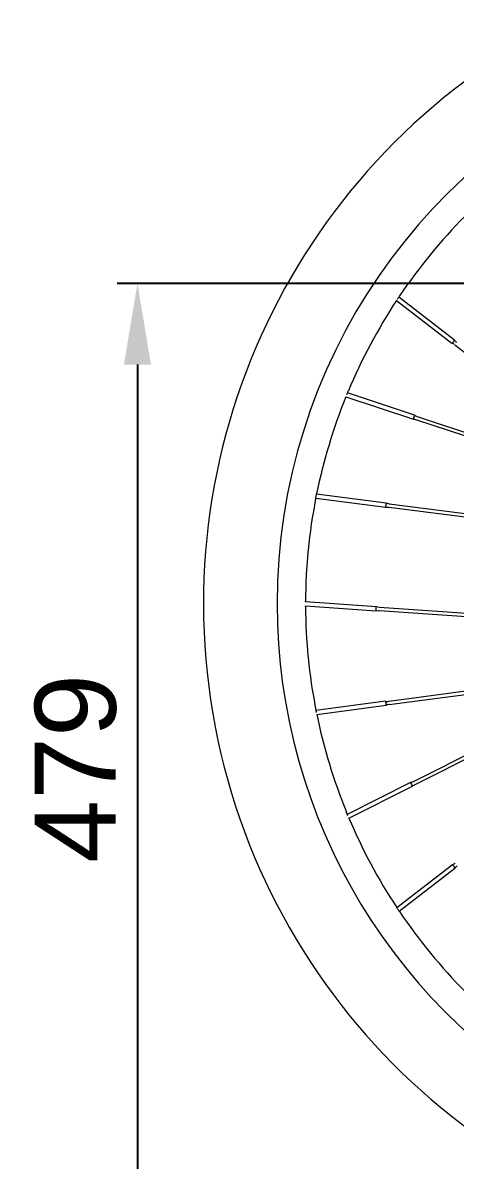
# Model space of a CAD drawing. Header units: millimetres. Extents: x -470 to 13540, y 264 to 3642.
# Drawn here: x -367 to -154, y 2629 to 3191 of the extents above; entities that cross this region are included whole.
import ezdxf

# ---------------------------------------------------------------- set-up
doc = ezdxf.new("R2010")
doc.units = ezdxf.units.MM
doc.layers.add('ZANO_R', color=7, linetype='Continuous', lineweight=0)
doc.layers.add('ZANO_W', color=1, linetype='Continuous', lineweight=0)
doc.styles.add('Arial', font='arial.ttf')
doc.styles.get("Standard").update_dxf_attribs({"font": 'ARIALUNI.TTF'})
doc.dimstyles.new('pl i ang', dxfattribs={"dimtxt": 50, "dimasz": 50, "dimexe": 1.25, "dimexo": 0.625, "dimgap": 10, "dimtad": 1, "dimtoh": 1, "dimtxsty": 'Standard', "dimcen": 2.5, "dimclrd": 1, "dimclre": 1, "dimclrt": 1, "dimadec": 0, "dimazin": 0, "dimtfac": 1, "dimtmove": 0, "dimatfit": 3, "dimfxl": 1, "dimarcsym": 1})

# ---------------------------------------------------------------- blocks, each defined once
blk = doc.blocks.new('*D478')
at = {"layer": 'ZANO_W', "color": 1, "lineweight": -2}
for p, q in [((213.99, 3062.01), (-320.61, 3062.01)), ((-310.61, 3022.01), (-310.61, 2623.43)), ((292.65, 2583.43), (-320.61, 2583.43))]:
    blk.add_line(p, q, dxfattribs=at)
at = {"layer": 'ZANO_W', "color": 1}
for points in [[(-303.94, 3022.01), (-317.27, 3022.01), (-310.61, 3062.01)], [(-317.27, 2623.43), (-303.94, 2623.43), (-310.61, 2583.43)]]:
    blk.add_solid(points, dxfattribs=at)
at = {"layer": 'ZANO_W', "color": 1, "insert": (-341.03, 2822.72), "char_height": 40, "attachment_point": 5, "rotation": 90, "style": 'Arial'}
blk.add_mtext('479', dxfattribs=at)

msp = doc.modelspace()

# ---------------------------------------------------------------- linework, layer by layer
at = {"layer": 'ZANO_R'}
for p, q in [((-182.69, 3053.52), (-155.33, 3032.48)), ((-154.1, 3034.09), (-181.59, 3055.24)), ((-153.94, 3031.73), (-58.86, 2958.6)), ((-207.66, 3006.08), (-174.35, 2995.03)), ((-173.71, 2996.96), (-206.92, 3007.98)), ((-172.76, 2994.78), (-4.81, 2939.06)), ((-4.33, 2940.51), (-172.28, 2996.22)), ((-187.8, 2953.62), (-222.16, 2958.04)), ((-222.56, 2956.05), (-188.06, 2951.61)), ((-9.93, 2930.46), (-186.28, 2953.17)), ((-186.47, 2951.66), (-10.13, 2928.95)), ((-192.61, 2902.5), (-227.61, 2904.91)), ((-227.61, 2902.87), (-192.75, 2900.47)), ((-25.66, 2890.78), (-191.05, 2902.14)), ((-191.15, 2900.62), (-28.34, 2889.43)), ((-16.03, 2895.61), (-174.19, 2816.24)), ((-173.51, 2814.88), (-15.34, 2894.25)), ((-63.24, 2871.92), (-186.52, 2855.83)), ((-186.32, 2854.32), (-67.38, 2869.84)), ((-188.1, 2855.88), (-222.5, 2851.39)), ((-222.07, 2849.4), (-187.84, 2853.87)), ((-175.72, 2815.76), (-207, 2800.07)), ((-206.18, 2798.2), (-174.81, 2813.95)), ((-155.04, 2775.15), (-182.46, 2753.98)), ((-181.34, 2752.28), (-153.8, 2773.54))]:
    msp.add_line(p, q, dxfattribs=at)
at = {"layer": 'ZANO_R', "flags": 128}
for points in [[(-182.2, 3054.32), (-182.02, 3054.62), (-181.78, 3054.97), (-181.55, 3055.31), (-181.34, 3055.59), (-181.19, 3055.79), (-181.12, 3055.88), (-181.13, 3055.88)], [(-207.2, 3007.28), (-207.2, 3007.29), (-207.05, 3007.66), (-206.89, 3008.05), (-206.73, 3008.42), (-206.59, 3008.73), (-206.48, 3008.95), (-206.44, 3009.05), (-206.44, 3009.04)], [(-172.28, 2996.23), (-173.38, 2996.74), (-173.69, 2996.98)], [(-174.34, 2995), (-173.84, 2995.01), (-172.77, 2994.77)], [(-222.62, 2955.68), (-222.62, 2955.74), (-222.59, 2955.94), (-222.54, 2956.24), (-222.48, 2956.63), (-222.4, 2957.05), (-222.31, 2957.45), (-222.23, 2957.79), (-222.16, 2958.04), (-222.13, 2958.16), (-222.13, 2958.15)], [(-186.28, 2953.2), (-186.79, 2953.26), (-187.79, 2953.63)], [(-188.05, 2951.58), (-187.19, 2951.7), (-186.48, 2951.62)], [(-227.61, 2904.91), (-227.61, 2904.92), (-227.6, 2905.13), (-227.6, 2905.2), (-227.6, 2905.14), (-227.6, 2905.13)], [(-227.6, 2902.68), (-227.6, 2902.67), (-227.6, 2902.79), (-227.61, 2902.87)], [(-192.75, 2900.47), (-192.75, 2900.47), (-192.76, 2900.55), (-192.77, 2900.77), (-192.76, 2901.1), (-192.74, 2901.49), (-192.7, 2901.88), (-192.67, 2902.21), (-192.64, 2902.43), (-192.61, 2902.5), (-192.61, 2902.5)], [(-191.04, 2902.18), (-191.94, 2902.28), (-192.59, 2902.53)], [(-192.74, 2900.47), (-191.59, 2900.63), (-191.16, 2900.58)], [(-174.19, 2816.25), (-175.32, 2815.84), (-175.72, 2815.79)], [(-174.78, 2813.93), (-174.43, 2814.29), (-173.5, 2814.87)], [(-206.7, 2799.37), (-206.85, 2799.71), (-207.01, 2800.1), (-207.16, 2800.48), (-207.28, 2800.81), (-207.36, 2801.05), (-207.4, 2801.16), (-207.4, 2801.15)], [(-153.66, 2775.93), (-154.06, 2775.61), (-155.04, 2775.16)], [(-153.77, 2773.53), (-153.25, 2774.22), (-152.69, 2774.67)], [(-181.16, 2752.04), (-181.12, 2751.98), (-181.15, 2752.03), (-181.27, 2752.19), (-181.46, 2752.44), (-181.69, 2752.76), (-181.92, 2753.11), (-182.15, 2753.46), (-182.33, 2753.76), (-182.46, 2753.98), (-182.52, 2754.08), (-182.52, 2754.08)]]:
    msp.add_lwpolyline(points, dxfattribs=at)
at = {"layer": 'ZANO_R'}
for centre, radius, start, end in [((44.02, 2903.94), 322, 40.0607, 264.4729), ((44.02, 2903.94), 285.67, 41.8619, 180), ((44.02, 2903.94), 271.61, 135.2672, 145.9858), ((44.02, 2903.94), 271.61, 146.5823, 157.235), ((-156.81, 3034.89), 2.83, 301.3876, 343.4767), ((-156.01, 3029.66), 2.89, 44.8824, 76.4054), ((-151.48, 3035.52), 2.97, 208.89, 239.3944), ((44.02, 2903.94), 271.61, 157.9088, 168.4856), ((-171.86, 2995.64), 2.27, 144.3948, 170.3589), ((-171.43, 2994.83), 2.92, 155.8301, 175.9343), ((44.02, 2903.94), 271.61, 169.0167, 179.7325), ((-189.79, 2952.6), 1.99, 330.0088, 359.855), ((-189.72, 2953.1), 1.99, 345.4677, 15.3184), ((44.02, 2903.94), 285.67, 180, 304.9163), ((44.02, 2903.94), 271.61, 180.2646, 190.9836), ((-204.37, 2854.54), 18.4, 187.3648, 193.2567), ((-190.16, 2854.59), 2.43, 342.6768, 32.1883), ((-187.26, 2858.75), 2.98, 253.9389, 284.3506), ((-186.32, 2851.4), 2.89, 89.8608, 121.4262), ((44.02, 2903.94), 271.61, 191.5823, 202.2357), ((-173.47, 2816.14), 2.27, 189.4412, 215.3244), ((-172.6, 2815.86), 2.92, 200.8347, 220.9258), ((44.02, 2903.94), 271.61, 202.9088, 213.4858), ((-156.02, 2773.42), 1.99, 30.4745, 60.3162), ((-155.72, 2773.02), 1.99, 15.0156, 44.854), ((44.02, 2903.94), 271.61, 214.0172, 224.7359)]:
    msp.add_arc(centre, radius, start, end, dxfattribs=at)

# ---------------------------------------------------------------- dimensions: what is measured, and where the dimension line sits
at = {"layer": 'ZANO_W'}
dim = msp.add_linear_dim(base=(-310.61, 2583.43), p1=(223.99, 3062.01), p2=(302.65, 2583.43), angle=90, dimstyle='pl i ang', override={"dimtxt": 40, "dimasz": 40, "dimexe": 10, "dimexo": 10, "dimtoh": 0, "dimdec": 0, "dimtxsty": 'Arial', "dimtdec": 0, "dimtmove": 1}, dxfattribs=at)
dim.commit()
dim.dimension.update_dxf_attribs({"geometry": '*D478', "text_midpoint": (-341.03, 2822.72)})

doc.saveas('drawing.dxf')
